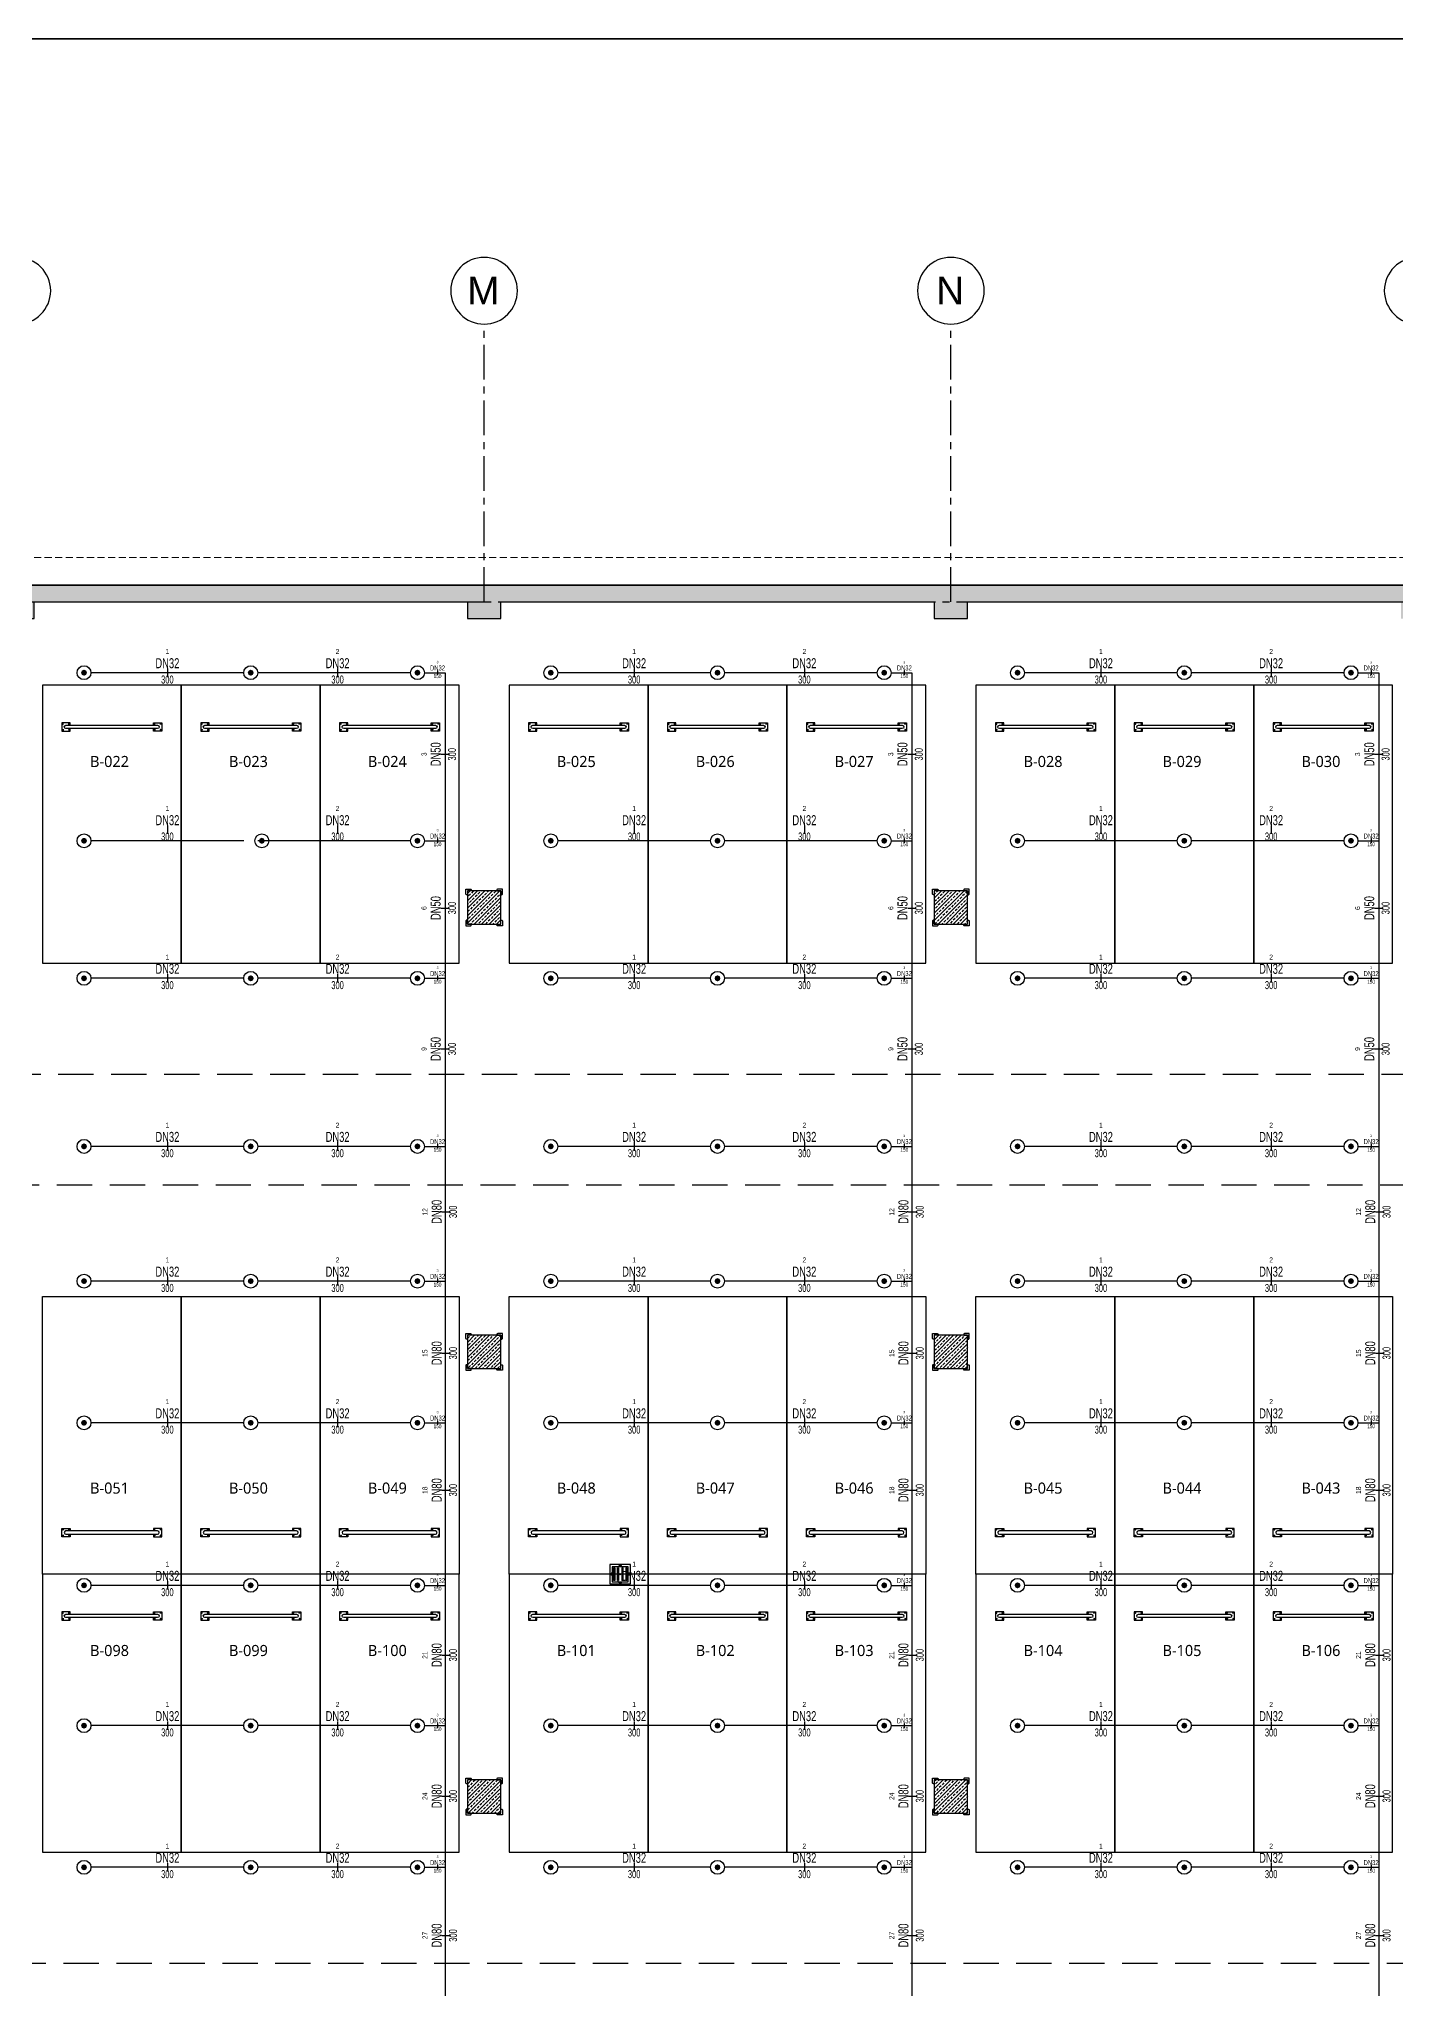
# Model space of a CAD drawing. Header units: millimetres. Extents: x -379292 to 1221486, y 92049 to 447512.
# Drawn here: x 369618 to 394038, y 253154 to 288249 of the extents above; entities that cross this region are included whole.
import ezdxf
from ezdxf.enums import TextEntityAlignment as Align
from ezdxf.lldxf.tags import DXFTag

# ---------------------------------------------------------------- set-up
doc = ezdxf.new("R2010")
doc.units = ezdxf.units.MM
doc.linetypes.add('CENTER', pattern=[2, 1.25, -0.25, 0.25, -0.25])
doc.linetypes.add('HIDDEN', pattern=[9.525, 6.35, -3.175])
for name, color, linetype in [('-M-YNGN-BORUID', 7, 'Continuous'), ('-M-YNGN-BORUUZUN', 7, 'Continuous'), ('-M-YNGN-BORUYUK', 7, 'Continuous'), ('-M-YNGN-SPR-YUK', 7, 'Continuous'), ('-M-YNGN-ZON2-CAP-', 7, 'Continuous'), ('-M-YNGN-ZON2-SPR-', 7, 'Continuous'), ('04_RAIN INLET', 51, 'Continuous'), ('05_AXIS', 211, 'CENTER'), ('05_AXIS NAME', 7, 'Continuous'), ('05_HATCH CONCRETE', 141, 'Continuous'), ('05_HATCH SOLID-2', 253, 'Continuous'), ('05_SYMBOL', 2, 'Continuous'), ('202-A-Y-MahalAd', 141, 'Continuous')]:
    doc.layers.add(name, color=color, linetype=linetype)
doc.layers.add('-M-YNGN-SPR-CAPCIZGI', color=188, linetype='Continuous', plot=False)
doc.layers.add('-M-YNGN-ZON2', color=4, linetype='SP', lineweight=30)
doc.layers.add('06_FORMWORK HIDDEN', color=252, linetype='HIDDEN2', lineweight=0)
doc.styles.add('CIZGI', font='tahoma.ttf', dxfattribs={"width": 0.8, "oblique": 20})
doc.styles.add('HCAD', font='HCAD.SHX', dxfattribs={"width": 0.8, "height": 0.2})
doc.styles.add('PIPESIZE', font='hcad.shx', dxfattribs={"width": 0.8})
doc.styles.add('SPR-NOT', font='romans.shx')
doc.styles.get("Standard").update_dxf_attribs({"font": 'segoeuil.ttf'})
doc.styles.add('YAZI-5', font='arial.ttf', dxfattribs={"height": 5})
tags = doc.linetypes.add('HIDDEN2', pattern=[0.1875, 0.125, -0.0625]).pattern_tags.tags
tags[6:7] = [DXFTag(74, 4), DXFTag(75, 0), DXFTag(340, '0'), DXFTag(46, 0.0), DXFTag(50, 0.0), DXFTag(44, 0.0), DXFTag(45, 0.0)]
tags[4:5] = [DXFTag(74, 4), DXFTag(75, 0), DXFTag(340, '0'), DXFTag(46, 0.0), DXFTag(50, 0.0), DXFTag(44, 0.0), DXFTag(45, 0.0)]
doc.linetypes.add('SP', pattern='A,2,-0.1,["SP",CIZGI,S=0.14,R=0.2,X=0,Y=-0.07],-0.255', length=2.355)
pattern_1 = [(225, (905000, -3e-07), (67.351921, -67.351921), []), (225, (904932.65, -3e-07), (67.351921, -67.351921), [47.625, -23.8125])]

# ---------------------------------------------------------------- blocks, each defined once
blk = doc.blocks.new('AWAKS ADI')
at = {"layer": '05_AXIS NAME', "color": 2}
blk.add_circle((0, 0), 6, dxfattribs=at)
at = {"layer": '05_AXIS NAME', "style": 'YAZI-5'}
blk.add_attdef('AKSADI', text='', height=5, dxfattribs=at).set_placement((0, 0), align=Align.MIDDLE_CENTER)
blk = doc.blocks.new('202_Aks')
at = {"layer": '05_AXIS', "ltscale": 500}
for p, q in [((91500, 0), (91500, 5000)), ((99900, 0), (99900, 5000)), ((-5000, 0), (142900, 0))]:
    blk.add_line(p, q, dxfattribs=at)
at = {"layer": '05_AXIS NAME'}
ref = blk.add_blockref('AWAKS ADI', (83100, 5600), dxfattribs=dict(at, xscale=-100, yscale=100, zscale=100))
ref.add_attrib('AKSADI', 'L', dxfattribs={"height": 500, "style": 'YAZI-5'}).set_placement((83086, 5602), align=Align.MIDDLE_CENTER)
ref = blk.add_blockref('AWAKS ADI', (91500, 5600), dxfattribs=dict(at, xscale=-100, yscale=100, zscale=100))
ref.add_attrib('AKSADI', 'M', dxfattribs={"height": 500, "style": 'YAZI-5'}).set_placement((91486, 5602), align=Align.MIDDLE_CENTER)
ref = blk.add_blockref('AWAKS ADI', (99900, 5600), dxfattribs=dict(at, xscale=-100, yscale=100, zscale=100))
ref.add_attrib('AKSADI', 'N', dxfattribs={"height": 500, "style": 'YAZI-5'}).set_placement((99886, 5602), align=Align.MIDDLE_CENTER)
ref = blk.add_blockref('AWAKS ADI', (108300, 5600), dxfattribs=dict(at, xscale=-100, yscale=100, zscale=100))
ref.add_attrib('AKSADI', 'O', dxfattribs={"height": 500, "style": 'YAZI-5'}).set_placement((108286, 5602), align=Align.MIDDLE_CENTER)
blk = doc.blocks.new('202_Vida')
at = {"color": 0, "linetype": 'ByBlock', "ltscale": 0.2}
for points in [[(1, 0), (-1, 0)], [(0, 1), (0, -1)]]:
    blk.add_lwpolyline(points, dxfattribs=at)
at = {"color": 0, "linetype": 'ByBlock'}
for radius in [0.42, 0.23, 0.155]:
    blk.add_circle((0, 0), radius, dxfattribs=at)
blk = doc.blocks.new('202_Stoper')
at = {"color": 0, "linetype": 'ByBlock'}
for points in [[(-750, -30), (-750, -75), (-900, -75), (-900, 75), (-750, 75), (-750, 30)], [(750, -30), (750, -75), (900, -75), (900, 75), (750, 75), (750, 30)]]:
    blk.add_lwpolyline(points, dxfattribs=at)
blk.add_lwpolyline([(825, -30, 1), (825, 30), (-825, 30, 1), (-825, -30)], format="xyb", close=True, dxfattribs=at)
at = {"color": 0, "linetype": 'ByBlock', "yscale": 10, "zscale": 10, "rotation": 180}
for p, xscale in [((-877, 53), -10), ((-772, 53), 10), ((772, 53), -10), ((877, 53), 10)]:
    blk.add_blockref('202_Vida', p, dxfattribs=dict(at, xscale=xscale))
at = {"color": 0, "linetype": 'ByBlock', "yscale": 10, "zscale": 10}
for p, xscale in [((-877, -52), 10), ((-772, -52), -10), ((772, -52), 10), ((877, -52), -10)]:
    blk.add_blockref('202_Vida', p, dxfattribs=dict(at, xscale=xscale))
blk = doc.blocks.new('202_Mahalblok')
at = {"color": 0, "linetype": 'ByBlock', "flags": 128}
blk.add_lwpolyline([(0, 0), (0, 5000), (2500, 5000), (2500, 0)], close=True, dxfattribs=at)
at = {"color": 252}
blk.add_blockref('202_Stoper', (1250, 750), dxfattribs=at)
at = {"color": 0, "linetype": 'ByBlock', "ltscale": 25}
blk.add_attdef('MAHALNO', text='', height=200, dxfattribs=at).set_placement((1209, 1390), align=Align.BOTTOM_CENTER)
blk = doc.blocks.new('202_Izgara')
at = {"color": 8, "ltscale": 25}
blk.add_circle((0, 0), 0.1, dxfattribs=at)
at = {"layer": '04_RAIN INLET', "color": 8}
for p, q in [((1.85, 1.75), (-1.85, 1.75)), ((-1.85, 1.75), (-1.85, -1.75)), ((1.45, 1.35), (-1.45, 1.35)), ((-1.45, 1.35), (-1.45, -1.35)), ((-1.2, 1.15), (-1.2, -1.15)), ((-1, 1.15), (-1.2, 1.15)), ((-1, 1.15), (-1, -1.15)), ((-0.5, -1.15), (-0.5, 1.15)), ((-0.5, 1.15), (-0.3, 1.15)), ((-0.3, 1.15), (-0.3, -1.15)), ((0.3, 1.15), (0.3, -1.15)), ((0.5, 1.15), (0.3, 1.15)), ((0.5, -1.15), (0.5, 1.15)), ((1, 1.15), (1, -1.15)), ((1.2, 1.15), (1, 1.15)), ((1.2, 1.15), (1.2, -1.15)), ((1.45, -1.35), (1.45, 1.35)), ((1.85, -1.75), (1.85, 1.75)), ((-1.85, -1.75), (1.85, -1.75)), ((-1.45, -1.35), (1.45, -1.35)), ((-1, -1.15), (-1.2, -1.15)), ((-0.5, -1.15), (-0.3, -1.15)), ((0.5, -1.15), (0.3, -1.15)), ((1.2, -1.15), (1, -1.15))]:
    blk.add_line(p, q, dxfattribs=at)
at = {"layer": '04_RAIN INLET', "color": 8, "ltscale": 50}
for p, q in [((-1.45, 0.2), (-1.65, 0.2)), ((0.2, 1.55), (-0.2, 1.55)), ((-0.2, 1.35), (-0.2, 1.55)), ((0.2, 1.35), (0.2, 1.55)), ((1.65, 0.2), (1.45, 0.2)), ((-1.45, -0.2), (-1.65, -0.2)), ((-0.2, -1.55), (-0.2, -1.35)), ((0.2, -1.55), (0.2, -1.35)), ((1.65, -0.2), (1.45, -0.2))]:
    blk.add_line(p, q, dxfattribs=at)
at = {"layer": '04_RAIN INLET', "color": 8, "ltscale": 50, "extrusion": (-2.89798e-21, 1.6744e-09, 1)}
for points in [[(-1.65, 0.2), (-1.65, -0.2)], [(1.65, -0.2), (1.65, 0.2)]]:
    blk.add_lwpolyline(points, dxfattribs=at)
at = {"layer": '04_RAIN INLET', "color": 8, "ltscale": 50, "extrusion": (-2.89798e-21, 1.6744e-09, 1), "elevation": 0}
blk.add_lwpolyline([(-0.2, -1.55), (0.2, -1.55)], dxfattribs=at)
blk = doc.blocks.new('bariyer')
at = {"color": 8, "ltscale": 25}
blk.add_lwpolyline([(0, -70), (15, -70, 0.414214), (30, -55), (30, 30), (-55, 30, 0.414214), (-70, 15), (-70, 0), (0, 0)], format="xyb", close=True, dxfattribs=at)
blk = doc.blocks.new('OtoParkBodrumKatMimari')
at = {"layer": '05_HATCH CONCRETE'}
h = blk.add_hatch(dxfattribs=at)
h.set_pattern_fill('ANSI33', color=8, scale=15, angle=180, style=0)
h.set_pattern_definition(pattern_1)
h.paths.add_polyline_path([(96200, 177300), (96200, 177000), (96800, 177000), (96800, 177300), (104600, 177300), (104600, 177000), (105200, 177000), (105200, 177300), (113000, 177300), (113000, 177000), (113600, 177000), (113600, 177300), (121400, 177300), (121400, 177000), (122000, 177000), (122000, 177300), (127400, 177300), (127400, 177000), (128000, 177000), (128000, 177300), (135000, 177300), (135000, 177000), (135300, 177000), (135300, 172100), (135000, 172100), (135000, 171500), (135300, 171500), (135300, 164100), (135000, 164100), (135000, 163500), (135300, 163500), (135300, 156100), (135000, 156100), (135000, 155500), (135300, 155500), (135300, 148100), (135000, 148100), (135000, 147500), (135300, 147500), (135300, 144600), (135000, 144600), (135000, 144000), (135600, 144000), (135600, 144300), (142600, 144300), (142600, 144000), (142900, 144000), (142900, 140100), (142600, 140100), (142600, 139500), (142900, 139500), (142900, 132100), (142600, 132100), (142600, 131500), (142900, 131500), (142900, 127950), (142600, 127950), (142600, 127350), (142900, 127350), (142900, 124300), (142600, 124300), (142600, 123300), (142900, 123300), (142900, 113800), (142600, 113800), (142600, 112800), (142700, 112800), (142700, 100050), (135550, 100050), (135550, 108100), (135050, 108100), (135050, 83500), (135550, 83500), (135550, 99800), (142700, 99800), (142700, 78800), (142600, 78800), (142600, 77800), (142900, 77800), (142900, 68100), (142600, 68100), (142600, 67500), (143200, 67500), (143200, 144600), (135600, 144600), (135600, 177600), (71000, 177600), (71000, 177000), (71600, 177000), (71600, 177300), (79400, 177300), (79400, 177000), (80000, 177000), (80000, 177300), (87800, 177300), (87800, 177000), (88400, 177000), (88400, 177300)])
h = blk.add_hatch(dxfattribs=at)
h.set_pattern_fill('ANSI33', color=8, scale=15, angle=180, style=0)
h.set_pattern_definition(pattern_1)
h.paths.add_polyline_path([(96800, 172100), (96200, 172100), (96200, 171500), (96800, 171500)])
h = blk.add_hatch(dxfattribs=at)
h.set_pattern_fill('ANSI33', color=8, scale=15, angle=180, style=0)
h.set_pattern_definition(pattern_1)
h.paths.add_polyline_path([(105200, 172100), (104600, 172100), (104600, 171500), (105200, 171500)])
h = blk.add_hatch(dxfattribs=at)
h.set_pattern_fill('ANSI33', color=8, scale=15, angle=180, style=0)
h.set_pattern_definition(pattern_1)
h.paths.add_polyline_path([(96800, 164100), (96200, 164100), (96200, 163500), (96800, 163500)])
h = blk.add_hatch(dxfattribs=at)
h.set_pattern_fill('ANSI33', color=8, scale=15, angle=180, style=0)
h.set_pattern_definition(pattern_1)
h.paths.add_polyline_path([(105200, 164100), (104600, 164100), (104600, 163500), (105200, 163500)])
h = blk.add_hatch(dxfattribs=at)
h.set_pattern_fill('ANSI33', color=8, scale=15, angle=180, style=0)
h.set_pattern_definition(pattern_1)
h.paths.add_polyline_path([(96800, 156100), (96200, 156100), (96200, 155500), (96800, 155500)])
h = blk.add_hatch(dxfattribs=at)
h.set_pattern_fill('ANSI33', color=8, scale=15, angle=180, style=0)
h.set_pattern_definition(pattern_1)
h.paths.add_polyline_path([(105200, 156100), (104600, 156100), (104600, 155500), (105200, 155500)])
at = {"color": 5}
blk.add_lwpolyline([(135600, 177600), (71000, 177600), (71000, 177000), (71600, 177000), (71600, 177300), (79400, 177300), (79400, 177000), (80000, 177000), (80000, 177300), (87800, 177300), (87800, 177000), (88400, 177000), (88400, 177300), (96200, 177300), (96200, 177000), (96800, 177000), (96800, 177300), (104600, 177300), (104600, 177000), (105200, 177000), (105200, 177300), (113000, 177300)], dxfattribs=at)
for points in [[(96800, 172100), (96200, 172100), (96200, 171500), (96800, 171500)], [(105200, 172100), (104600, 172100), (104600, 171500), (105200, 171500)], [(96800, 164100), (96200, 164100), (96200, 163500), (96800, 163500)], [(105200, 164100), (104600, 164100), (104600, 163500), (105200, 163500)], [(96800, 156100), (96200, 156100), (96200, 155500), (96800, 155500)], [(105200, 156100), (104600, 156100), (104600, 155500), (105200, 155500)]]:
    blk.add_lwpolyline(points, close=True, dxfattribs=at)
at = {"layer": '05_HATCH SOLID-2', "color": 251, "ltscale": 25}
for points in [[(-8600, 187430), (150500, 187430)], [(150500, -8770), (150500, 187430), (4700, 187430), (4700, 177600), (135600, 177600), (135600, 144600), (143200, 144600), (143200, 59700), (90240, -300), (70300, -300), (63119, 5881)]]:
    blk.add_lwpolyline(points, dxfattribs=at)
at = {"layer": '05_SYMBOL', "color": 252, "linetype": 'HIDDEN', "ltscale": 100}
blk.add_lwpolyline([(17400, 168800), (130500, 168800)], dxfattribs=at)
blk.add_lwpolyline([(130500, 154800), (130500, 164800, 0.414214), (128500, 166800), (19400, 166800, 0.414214), (17400, 164800), (17400, 154800, 0.414214), (19400, 152800), (128500, 152800, 0.414214)], format="xyb", close=True, dxfattribs=at)
at = {"layer": '06_FORMWORK HIDDEN', "linetype": 'HIDDEN', "ltscale": 20}
blk.add_line((4200, 178100), (136100, 178100), dxfattribs=at)
at = {"layer": '04_RAIN INLET', "xscale": 100, "yscale": 100, "zscale": 100, "rotation": 359.9999999845318}
blk.add_blockref('202_Izgara', (98950, 159800), dxfattribs=at)
at = {"layer": '05_AXIS'}
blk.add_blockref('202_Aks', (5000, 177300), dxfattribs=at)
at = {"layer": '05_SYMBOL', "color": 8, "xscale": -1}
for p in [(96200, 172100), (104600, 172100), (96200, 164100), (104600, 164100), (96200, 156100), (104600, 156100)]:
    blk.add_blockref('bariyer', p, dxfattribs=at)
at = {"layer": '05_SYMBOL', "color": 8}
for p in [(96800, 172100), (105200, 172100), (96800, 164100), (105200, 164100), (96800, 156100), (105200, 156100)]:
    blk.add_blockref('bariyer', p, dxfattribs=at)
at = {"layer": '05_SYMBOL', "color": 8, "rotation": 180}
for p in [(96200, 171500), (104600, 171500), (96200, 163500), (104600, 163500), (96200, 155500), (104600, 155500)]:
    blk.add_blockref('bariyer', p, dxfattribs=at)
at = {"layer": '05_SYMBOL', "color": 8, "xscale": -1, "rotation": 180}
for p in [(96800, 171500), (105200, 171500), (96800, 163500), (105200, 163500), (96800, 155500), (105200, 155500)]:
    blk.add_blockref('bariyer', p, dxfattribs=at)
at = {"layer": '202-A-Y-MahalAd', "color": 8, "ltscale": 25}
ref = blk.add_blockref('202_Mahalblok', (88550, 175800), dxfattribs=dict(at, xscale=-1, rotation=180))
ref.add_attrib('MAHALNO', 'B-022', dxfattribs={"layer": '0', "color": 0, "linetype": 'ByBlock', "ltscale": 25, "height": 200}).set_placement((89759, 174267), align=Align.BOTTOM_CENTER)
ref = blk.add_blockref('202_Mahalblok', (91050, 175800), dxfattribs=dict(at, xscale=-1, rotation=180))
ref.add_attrib('MAHALNO', 'B-023', dxfattribs={"layer": '0', "color": 0, "linetype": 'ByBlock', "ltscale": 25, "height": 200}).set_placement((92259, 174267), align=Align.BOTTOM_CENTER)
ref = blk.add_blockref('202_Mahalblok', (93550, 175800), dxfattribs=dict(at, xscale=-1, rotation=180))
ref.add_attrib('MAHALNO', 'B-024', dxfattribs={"layer": '0', "color": 0, "linetype": 'ByBlock', "ltscale": 25, "height": 200}).set_placement((94759, 174267), align=Align.BOTTOM_CENTER)
ref = blk.add_blockref('202_Mahalblok', (96950, 175800), dxfattribs=dict(at, xscale=-1, rotation=180))
ref.add_attrib('MAHALNO', 'B-025', dxfattribs={"layer": '0', "color": 0, "linetype": 'ByBlock', "ltscale": 25, "height": 200}).set_placement((98159, 174267), align=Align.BOTTOM_CENTER)
ref = blk.add_blockref('202_Mahalblok', (99450, 175800), dxfattribs=dict(at, xscale=-1, rotation=180))
ref.add_attrib('MAHALNO', 'B-026', dxfattribs={"layer": '0', "color": 0, "linetype": 'ByBlock', "ltscale": 25, "height": 200}).set_placement((100659, 174267), align=Align.BOTTOM_CENTER)
ref = blk.add_blockref('202_Mahalblok', (101950, 175800), dxfattribs=dict(at, xscale=-1, rotation=180))
ref.add_attrib('MAHALNO', 'B-027', dxfattribs={"layer": '0', "color": 0, "linetype": 'ByBlock', "ltscale": 25, "height": 200}).set_placement((103159, 174267), align=Align.BOTTOM_CENTER)
ref = blk.add_blockref('202_Mahalblok', (105350, 175800), dxfattribs=dict(at, xscale=-1, rotation=180))
ref.add_attrib('MAHALNO', 'B-028', dxfattribs={"layer": '0', "color": 0, "linetype": 'ByBlock', "ltscale": 25, "height": 200}).set_placement((106559, 174267), align=Align.BOTTOM_CENTER)
ref = blk.add_blockref('202_Mahalblok', (107850, 175800), dxfattribs=dict(at, xscale=-1, rotation=180))
ref.add_attrib('MAHALNO', 'B-029', dxfattribs={"layer": '0', "color": 0, "linetype": 'ByBlock', "ltscale": 25, "height": 200}).set_placement((109059, 174267), align=Align.BOTTOM_CENTER)
ref = blk.add_blockref('202_Mahalblok', (110350, 175800), dxfattribs=dict(at, xscale=-1, rotation=180))
ref.add_attrib('MAHALNO', 'B-030', dxfattribs={"layer": '0', "color": 0, "linetype": 'ByBlock', "ltscale": 25, "height": 200}).set_placement((111559, 174267), align=Align.BOTTOM_CENTER)
for p, values in [((88550, 159800), {'MAHALNO': 'B-051'}), ((91050, 159800), {'MAHALNO': 'B-050'}), ((93550, 159800), {'MAHALNO': 'B-049'}), ((96950, 159800), {'MAHALNO': 'B-048'}), ((99450, 159800), {'MAHALNO': 'B-047'}), ((101950, 159800), {'MAHALNO': 'B-046'}), ((105350, 159800), {'MAHALNO': 'B-045'}), ((107850, 159800), {'MAHALNO': 'B-044'}), ((110350, 159800), {'MAHALNO': 'B-043'})]:
    blk.add_blockref('202_Mahalblok', p, dxfattribs=at).add_auto_attribs(values)
ref = blk.add_blockref('202_Mahalblok', (88550, 159800), dxfattribs=dict(at, xscale=-1, rotation=180))
ref.add_attrib('MAHALNO', 'B-098', dxfattribs={"layer": '0', "color": 0, "linetype": 'ByBlock', "ltscale": 25, "height": 200}).set_placement((89759, 158267), align=Align.BOTTOM_CENTER)
ref = blk.add_blockref('202_Mahalblok', (91050, 159800), dxfattribs=dict(at, xscale=-1, rotation=180))
ref.add_attrib('MAHALNO', 'B-099', dxfattribs={"layer": '0', "color": 0, "linetype": 'ByBlock', "ltscale": 25, "height": 200}).set_placement((92259, 158267), align=Align.BOTTOM_CENTER)
ref = blk.add_blockref('202_Mahalblok', (93550, 159800), dxfattribs=dict(at, xscale=-1, rotation=180))
ref.add_attrib('MAHALNO', 'B-100', dxfattribs={"layer": '0', "color": 0, "linetype": 'ByBlock', "ltscale": 25, "height": 200}).set_placement((94759, 158267), align=Align.BOTTOM_CENTER)
ref = blk.add_blockref('202_Mahalblok', (96950, 159800), dxfattribs=dict(at, xscale=-1, rotation=180))
ref.add_attrib('MAHALNO', 'B-101', dxfattribs={"layer": '0', "color": 0, "linetype": 'ByBlock', "ltscale": 25, "height": 200}).set_placement((98159, 158267), align=Align.BOTTOM_CENTER)
ref = blk.add_blockref('202_Mahalblok', (99450, 159800), dxfattribs=dict(at, xscale=-1, rotation=180))
ref.add_attrib('MAHALNO', 'B-102', dxfattribs={"layer": '0', "color": 0, "linetype": 'ByBlock', "ltscale": 25, "height": 200}).set_placement((100659, 158267), align=Align.BOTTOM_CENTER)
ref = blk.add_blockref('202_Mahalblok', (101950, 159800), dxfattribs=dict(at, xscale=-1, rotation=180))
ref.add_attrib('MAHALNO', 'B-103', dxfattribs={"layer": '0', "color": 0, "linetype": 'ByBlock', "ltscale": 25, "height": 200}).set_placement((103159, 158267), align=Align.BOTTOM_CENTER)
ref = blk.add_blockref('202_Mahalblok', (105350, 159800), dxfattribs=dict(at, xscale=-1, rotation=180))
ref.add_attrib('MAHALNO', 'B-104', dxfattribs={"layer": '0', "color": 0, "linetype": 'ByBlock', "ltscale": 25, "height": 200}).set_placement((106559, 158267), align=Align.BOTTOM_CENTER)
ref = blk.add_blockref('202_Mahalblok', (107850, 159800), dxfattribs=dict(at, xscale=-1, rotation=180))
ref.add_attrib('MAHALNO', 'B-105', dxfattribs={"layer": '0', "color": 0, "linetype": 'ByBlock', "ltscale": 25, "height": 200}).set_placement((109059, 158267), align=Align.BOTTOM_CENTER)
ref = blk.add_blockref('202_Mahalblok', (110350, 159800), dxfattribs=dict(at, xscale=-1, rotation=180))
ref.add_attrib('MAHALNO', 'B-106', dxfattribs={"layer": '0', "color": 0, "linetype": 'ByBlock', "ltscale": 25, "height": 200}).set_placement((111559, 158267), align=Align.BOTTOM_CENTER)
blk = doc.blocks.new('SP-C-UP-12')
at = {"ltscale": 10}
blk.add_line((0, 0), (0, 0), dxfattribs=at)
at = {"color": 1, "linetype": 'Continuous'}
blk.add_circle((0, 0), 12.5, dxfattribs=at)
at = {"ltscale": 10}
for points in [[(-5.4, 0), (-3.8, 3.8), (-3.8, -3.8), (0, 5.4)], [(-3.8, -3.8), (0, 5.4), (0, -5.4), (3.8, 3.8)], [(0, -5.4), (3.8, 3.8), (3.8, -3.8), (5.4, 0)]]:
    blk.add_solid(points, dxfattribs=at)
at = {"layer": '-M-YNGN-SPR-YUK', "style": 'SPR-NOT', "width": 0.5, "flags": 9}
for tag, p in [('YUK', (0, 17.8)), ('CAP', (0, 14.4)), ('TIP', (0.2, 10.8))]:
    blk.add_attdef(tag, text='', height=2.5, dxfattribs=at).set_placement(p, align=Align.MIDDLE_CENTER)
blk = doc.blocks.new('SPRKL100')
at = {"layer": '-M-YNGN-SPR-CAPCIZGI'}
blk.add_line((0, 0.43), (0, -0.43), dxfattribs=at)
at = {"layer": '-M-YNGN-BORUID', "color": 0, "style": 'HCAD', "width": 0.8, "flags": 1}
blk.add_attdef('DIC', text='', height=0.4, dxfattribs=at).set_placement((0, -1.69), align=Align.CENTER)
at = {"layer": '-M-YNGN-BORUUZUN', "color": 0, "style": 'HCAD', "width": 0.7}
blk.add_attdef('BOY', text='', height=0.8, dxfattribs=at).set_placement((0, -1.08), align=Align.CENTER)
at = {"layer": '-M-YNGN-BORUYUK', "color": 6, "style": 'PIPESIZE', "width": 0.8}
blk.add_attdef('YUK', text='', height=0.5, dxfattribs=at).set_placement((0, 1.87), align=Align.CENTER)
at = {"color": 0, "style": 'PIPESIZE', "width": 0.7}
blk.add_attdef('CAP', text='', height=1, dxfattribs=at).set_placement((0, 0.45), align=Align.CENTER)
blk = doc.blocks.new('A$C69E5DB5D')
at = {"layer": '-M-YNGN-ZON2', "ltscale": 500}
for p, q in [((-4653.4, 3212.4), (-4928.4, 3212.4)), ((-4353.4, 3212.4), (-4628.4, 3212.4)), ((-4328.4, 3212.4), (-4290.9, 3212.4)), ((-4290.9, 3212.4), (-4290.9, -1882.6)), ((-3813.4, 3212.4), (-4088.4, 3212.4)), ((-3513.4, 3212.4), (-3788.4, 3212.4)), ((-3488.4, 3212.4), (-3450.9, 3212.4)), ((-3450.9, 3212.4), (-3450.9, -1882.6)), ((-2973.4, 3212.4), (-3248.4, 3212.4)), ((-2673.4, 3212.4), (-2948.4, 3212.4)), ((-2648.4, 3212.4), (-2610.9, 3212.4)), ((-2610.9, 3212.4), (-2610.9, -1882.6)), ((-4653.4, 2909.9), (-4928.4, 2909.9)), ((-4353.4, 2909.9), (-4628.4, 2909.9)), ((-4328.4, 2909.9), (-4290.9, 2909.9)), ((-3813.4, 2909.9), (-4088.4, 2909.9)), ((-3513.4, 2909.9), (-3788.4, 2909.9)), ((-3488.4, 2909.9), (-3450.9, 2909.9)), ((-2973.4, 2909.9), (-3248.4, 2909.9)), ((-2673.4, 2909.9), (-2948.4, 2909.9)), ((-2648.4, 2909.9), (-2610.9, 2909.9)), ((-4653.4, 2662.4), (-4928.4, 2662.4)), ((-4353.4, 2662.4), (-4628.4, 2662.4)), ((-4328.4, 2662.4), (-4290.9, 2662.4)), ((-3813.4, 2662.4), (-4088.4, 2662.4)), ((-3513.4, 2662.4), (-3788.4, 2662.4)), ((-3488.4, 2662.4), (-3450.9, 2662.4)), ((-2973.4, 2662.4), (-3248.4, 2662.4)), ((-2673.4, 2662.4), (-2948.4, 2662.4)), ((-2648.4, 2662.4), (-2610.9, 2662.4)), ((-4653.4, 2359.9), (-4928.4, 2359.9)), ((-4353.4, 2359.9), (-4628.4, 2359.9)), ((-4328.4, 2359.9), (-4290.9, 2359.9)), ((-3813.4, 2359.9), (-4088.4, 2359.9)), ((-3513.4, 2359.9), (-3788.4, 2359.9)), ((-3488.4, 2359.9), (-3450.9, 2359.9)), ((-2973.4, 2359.9), (-3248.4, 2359.9)), ((-2673.4, 2359.9), (-2948.4, 2359.9)), ((-2648.4, 2359.9), (-2610.9, 2359.9)), ((-4653.4, 2117.4), (-4928.4, 2117.4)), ((-4353.4, 2117.4), (-4628.4, 2117.4)), ((-4328.4, 2117.4), (-4290.9, 2117.4)), ((-3813.4, 2117.4), (-4088.4, 2117.4)), ((-3513.4, 2117.4), (-3788.4, 2117.4)), ((-3488.4, 2117.4), (-3450.9, 2117.4)), ((-2973.4, 2117.4), (-3248.4, 2117.4)), ((-2673.4, 2117.4), (-2948.4, 2117.4)), ((-2648.4, 2117.4), (-2610.9, 2117.4)), ((-4653.4, 1862.4), (-4928.4, 1862.4)), ((-4353.4, 1862.4), (-4628.4, 1862.4)), ((-4328.4, 1862.4), (-4290.9, 1862.4)), ((-3813.4, 1862.4), (-4088.4, 1862.4)), ((-3513.4, 1862.4), (-3788.4, 1862.4)), ((-3488.4, 1862.4), (-3450.9, 1862.4)), ((-2973.4, 1862.4), (-3248.4, 1862.4)), ((-2673.4, 1862.4), (-2948.4, 1862.4)), ((-2648.4, 1862.4), (-2610.9, 1862.4)), ((-4653.4, 1569.9), (-4928.4, 1569.9)), ((-4353.4, 1569.9), (-4628.4, 1569.9)), ((-4328.4, 1569.9), (-4290.9, 1569.9)), ((-3813.4, 1569.9), (-4088.4, 1569.9)), ((-3513.4, 1569.9), (-3788.4, 1569.9)), ((-3488.4, 1569.9), (-3450.9, 1569.9)), ((-2973.4, 1569.9), (-3248.4, 1569.9)), ((-2673.4, 1569.9), (-2948.4, 1569.9)), ((-2648.4, 1569.9), (-2610.9, 1569.9)), ((-4653.4, 1317.4), (-4928.4, 1317.4)), ((-4353.4, 1317.4), (-4628.4, 1317.4)), ((-4328.4, 1317.4), (-4290.9, 1317.4)), ((-3813.4, 1317.4), (-4088.4, 1317.4)), ((-3513.4, 1317.4), (-3788.4, 1317.4)), ((-3488.4, 1317.4), (-3450.9, 1317.4)), ((-2973.4, 1317.4), (-3248.4, 1317.4)), ((-2673.4, 1317.4), (-2948.4, 1317.4)), ((-2648.4, 1317.4), (-2610.9, 1317.4)), ((-4653.4, 1062.4), (-4928.4, 1062.4)), ((-4353.4, 1062.4), (-4628.4, 1062.4)), ((-4328.4, 1062.4), (-4290.9, 1062.4)), ((-3813.4, 1062.4), (-4088.4, 1062.4)), ((-3513.4, 1062.4), (-3788.4, 1062.4)), ((-3488.4, 1062.4), (-3450.9, 1062.4)), ((-2973.4, 1062.4), (-3248.4, 1062.4)), ((-2673.4, 1062.4), (-2948.4, 1062.4)), ((-2648.4, 1062.4), (-2610.9, 1062.4))]:
    blk.add_line(p, q, dxfattribs=at)
at = {"layer": '-M-YNGN-ZON2-CAP-'}
for p, xscale, yscale, zscale, values in [((-4790.9, 3212.4), 18, 18, 18, {'YUK': '1', 'CAP': 'DN32', 'BOY': '300'}), ((-4484.6, 3212.4), 18, 18, 18, {'YUK': '2', 'CAP': 'DN32', 'BOY': '300'}), ((-4304.7, 3212.4), 9, 9, 9, {'YUK': '3', 'CAP': 'DN32', 'BOY': '150'}), ((-3950.9, 3212.4), 18, 18, 18, {'YUK': '1', 'CAP': 'DN32', 'BOY': '300'}), ((-3644.6, 3212.4), 18, 18, 18, {'YUK': '2', 'CAP': 'DN32', 'BOY': '300'}), ((-3464.7, 3212.4), 9, 9, 9, {'YUK': '3', 'CAP': 'DN32', 'BOY': '150'}), ((-3110.9, 3212.4), 18, 18, 18, {'YUK': '1', 'CAP': 'DN32', 'BOY': '300'}), ((-2804.6, 3212.4), 18, 18, 18, {'YUK': '2', 'CAP': 'DN32', 'BOY': '300'}), ((-2624.7, 3212.4), 9, 9, 9, {'YUK': '3', 'CAP': 'DN32', 'BOY': '150'}), ((-4790.9, 2929.9), 18, 18, 18, {'YUK': '1', 'CAP': 'DN32', 'BOY': '300'}), ((-4484.6, 2929.9), 18, 18, 18, {'YUK': '2', 'CAP': 'DN32', 'BOY': '300'}), ((-3950.9, 2929.9), 18, 18, 18, {'YUK': '1', 'CAP': 'DN32', 'BOY': '300'}), ((-3644.6, 2929.9), 18, 18, 18, {'YUK': '2', 'CAP': 'DN32', 'BOY': '300'}), ((-3110.9, 2929.9), 18, 18, 18, {'YUK': '1', 'CAP': 'DN32', 'BOY': '300'}), ((-2804.6, 2929.9), 18, 18, 18, {'YUK': '2', 'CAP': 'DN32', 'BOY': '300'}), ((-4304.7, 2909.9), 9, 9, 9, {'YUK': '3', 'CAP': 'DN32', 'BOY': '150'}), ((-3464.7, 2909.9), 9, 9, 9, {'YUK': '3', 'CAP': 'DN32', 'BOY': '150'}), ((-2624.7, 2909.9), 9, 9, 9, {'YUK': '3', 'CAP': 'DN32', 'BOY': '150'}), ((-4790.9, 2662.4), 18, 18, 18, {'YUK': '1', 'CAP': 'DN32', 'BOY': '300'}), ((-4484.6, 2662.4), 18, 18, 18, {'YUK': '2', 'CAP': 'DN32', 'BOY': '300'}), ((-3950.9, 2662.4), 18, 18, 18, {'YUK': '1', 'CAP': 'DN32', 'BOY': '300'}), ((-3644.6, 2662.4), 18, 18, 18, {'YUK': '2', 'CAP': 'DN32', 'BOY': '300'}), ((-3110.9, 2662.4), 18, 18, 18, {'YUK': '1', 'CAP': 'DN32', 'BOY': '300'}), ((-2804.6, 2662.4), 18, 18, 18, {'YUK': '2', 'CAP': 'DN32', 'BOY': '300'}), ((-4304.7, 2662.4), 9, 9, 9, {'YUK': '3', 'CAP': 'DN32', 'BOY': '150'}), ((-3464.7, 2662.4), 9, 9, 9, {'YUK': '3', 'CAP': 'DN32', 'BOY': '150'}), ((-2624.7, 2662.4), 9, 9, 9, {'YUK': '3', 'CAP': 'DN32', 'BOY': '150'}), ((-4790.9, 2359.9), 18, 18, 18, {'YUK': '1', 'CAP': 'DN32', 'BOY': '300'}), ((-4484.6, 2359.9), 18, 18, 18, {'YUK': '2', 'CAP': 'DN32', 'BOY': '300'}), ((-3950.9, 2359.9), 18, 18, 18, {'YUK': '1', 'CAP': 'DN32', 'BOY': '300'}), ((-3644.6, 2359.9), 18, 18, 18, {'YUK': '2', 'CAP': 'DN32', 'BOY': '300'}), ((-3110.9, 2359.9), 18, 18, 18, {'YUK': '1', 'CAP': 'DN32', 'BOY': '300'}), ((-2804.6, 2359.9), 18, 18, 18, {'YUK': '2', 'CAP': 'DN32', 'BOY': '300'}), ((-4304.7, 2359.9), 9, 9, 9, {'YUK': '3', 'CAP': 'DN32', 'BOY': '150'}), ((-3464.7, 2359.9), 9, 9, 9, {'YUK': '3', 'CAP': 'DN32', 'BOY': '150'}), ((-2624.7, 2359.9), 9, 9, 9, {'YUK': '3', 'CAP': 'DN32', 'BOY': '150'}), ((-4790.9, 2117.4), 18, 18, 18, {'YUK': '1', 'CAP': 'DN32', 'BOY': '300'}), ((-4484.6, 2117.4), 18, 18, 18, {'YUK': '2', 'CAP': 'DN32', 'BOY': '300'}), ((-3950.9, 2117.4), 18, 18, 18, {'YUK': '1', 'CAP': 'DN32', 'BOY': '300'}), ((-3644.6, 2117.4), 18, 18, 18, {'YUK': '2', 'CAP': 'DN32', 'BOY': '300'}), ((-3110.9, 2117.4), 18, 18, 18, {'YUK': '1', 'CAP': 'DN32', 'BOY': '300'}), ((-2804.6, 2117.4), 18, 18, 18, {'YUK': '2', 'CAP': 'DN32', 'BOY': '300'}), ((-4304.7, 2117.4), 9, 9, 9, {'YUK': '3', 'CAP': 'DN32', 'BOY': '150'}), ((-3464.7, 2117.4), 9, 9, 9, {'YUK': '3', 'CAP': 'DN32', 'BOY': '150'}), ((-2624.7, 2117.4), 9, 9, 9, {'YUK': '3', 'CAP': 'DN32', 'BOY': '150'}), ((-4790.9, 1862.4), 18, 18, 18, {'YUK': '1', 'CAP': 'DN32', 'BOY': '300'}), ((-4484.6, 1862.4), 18, 18, 18, {'YUK': '2', 'CAP': 'DN32', 'BOY': '300'}), ((-3950.9, 1862.4), 18, 18, 18, {'YUK': '1', 'CAP': 'DN32', 'BOY': '300'}), ((-3644.6, 1862.4), 18, 18, 18, {'YUK': '2', 'CAP': 'DN32', 'BOY': '300'}), ((-3110.9, 1862.4), 18, 18, 18, {'YUK': '1', 'CAP': 'DN32', 'BOY': '300'}), ((-2804.6, 1862.4), 18, 18, 18, {'YUK': '2', 'CAP': 'DN32', 'BOY': '300'}), ((-4304.7, 1862.4), 9, 9, 9, {'YUK': '3', 'CAP': 'DN32', 'BOY': '150'}), ((-3464.7, 1862.4), 9, 9, 9, {'YUK': '3', 'CAP': 'DN32', 'BOY': '150'}), ((-2624.7, 1862.4), 9, 9, 9, {'YUK': '3', 'CAP': 'DN32', 'BOY': '150'}), ((-4790.9, 1569.9), 18, 18, 18, {'YUK': '1', 'CAP': 'DN32', 'BOY': '300'}), ((-4484.6, 1569.9), 18, 18, 18, {'YUK': '2', 'CAP': 'DN32', 'BOY': '300'}), ((-4304.7, 1569.9), 9, 9, 9, {'YUK': '3', 'CAP': 'DN32', 'BOY': '150'}), ((-3950.9, 1569.9), 18, 18, 18, {'YUK': '1', 'CAP': 'DN32', 'BOY': '300'}), ((-3644.6, 1569.9), 18, 18, 18, {'YUK': '2', 'CAP': 'DN32', 'BOY': '300'}), ((-3464.7, 1569.9), 9, 9, 9, {'YUK': '3', 'CAP': 'DN32', 'BOY': '150'}), ((-3110.9, 1569.9), 18, 18, 18, {'YUK': '1', 'CAP': 'DN32', 'BOY': '300'}), ((-2804.6, 1569.9), 18, 18, 18, {'YUK': '2', 'CAP': 'DN32', 'BOY': '300'}), ((-2624.7, 1569.9), 9, 9, 9, {'YUK': '3', 'CAP': 'DN32', 'BOY': '150'}), ((-4790.9, 1317.4), 18, 18, 18, {'YUK': '1', 'CAP': 'DN32', 'BOY': '300'}), ((-4484.6, 1317.4), 18, 18, 18, {'YUK': '2', 'CAP': 'DN32', 'BOY': '300'}), ((-4304.7, 1317.4), 9, 9, 9, {'YUK': '3', 'CAP': 'DN32', 'BOY': '150'}), ((-3950.9, 1317.4), 18, 18, 18, {'YUK': '1', 'CAP': 'DN32', 'BOY': '300'}), ((-3644.6, 1317.4), 18, 18, 18, {'YUK': '2', 'CAP': 'DN32', 'BOY': '300'}), ((-3464.7, 1317.4), 9, 9, 9, {'YUK': '3', 'CAP': 'DN32', 'BOY': '150'}), ((-3110.9, 1317.4), 18, 18, 18, {'YUK': '1', 'CAP': 'DN32', 'BOY': '300'}), ((-2804.6, 1317.4), 18, 18, 18, {'YUK': '2', 'CAP': 'DN32', 'BOY': '300'}), ((-2624.7, 1317.4), 9, 9, 9, {'YUK': '3', 'CAP': 'DN32', 'BOY': '150'}), ((-4790.9, 1062.4), 18, 18, 18, {'YUK': '1', 'CAP': 'DN32', 'BOY': '300'}), ((-4484.6, 1062.4), 18, 18, 18, {'YUK': '2', 'CAP': 'DN32', 'BOY': '300'}), ((-3950.9, 1062.4), 18, 18, 18, {'YUK': '1', 'CAP': 'DN32', 'BOY': '300'}), ((-3644.6, 1062.4), 18, 18, 18, {'YUK': '2', 'CAP': 'DN32', 'BOY': '300'}), ((-3110.9, 1062.4), 18, 18, 18, {'YUK': '1', 'CAP': 'DN32', 'BOY': '300'}), ((-2804.6, 1062.4), 18, 18, 18, {'YUK': '2', 'CAP': 'DN32', 'BOY': '300'}), ((-4304.7, 1062.4), 9, 9, 9, {'YUK': '3', 'CAP': 'DN32', 'BOY': '150'}), ((-3464.7, 1062.4), 9, 9, 9, {'YUK': '3', 'CAP': 'DN32', 'BOY': '150'}), ((-2624.7, 1062.4), 9, 9, 9, {'YUK': '3', 'CAP': 'DN32', 'BOY': '150'})]:
    blk.add_blockref('SPRKL100', p, dxfattribs=dict(at, xscale=xscale, yscale=yscale, zscale=zscale)).add_auto_attribs(values)
at = {"layer": '-M-YNGN-ZON2-CAP-', "rotation": 90}
for p, xscale, yscale, zscale, values in [((-4290.9, 3065.6), 18.00000000000005, 18.00000000000005, 18.00000000000005, {'YUK': '3', 'CAP': 'DN50', 'BOY': '300'}), ((-3450.9, 3065.6), 18.00000000000005, 18.00000000000005, 18.00000000000005, {'YUK': '3', 'CAP': 'DN50', 'BOY': '300'}), ((-2610.9, 3065.6), 18.00000000000005, 18.00000000000005, 18.00000000000005, {'YUK': '3', 'CAP': 'DN50', 'BOY': '300'}), ((-4290.9, 2788.8), 18.00000000000005, 18.00000000000005, 18.00000000000005, {'YUK': '6', 'CAP': 'DN50', 'BOY': '300'}), ((-3450.9, 2788.8), 18.00000000000005, 18.00000000000005, 18.00000000000005, {'YUK': '6', 'CAP': 'DN50', 'BOY': '300'}), ((-2610.9, 2788.8), 18.00000000000005, 18.00000000000005, 18.00000000000005, {'YUK': '6', 'CAP': 'DN50', 'BOY': '300'}), ((-4290.9, 2535.2), 18.00000000000005, 18.00000000000005, 18.00000000000005, {'YUK': '9', 'CAP': 'DN50', 'BOY': '300'}), ((-3450.9, 2535.2), 18.00000000000005, 18.00000000000005, 18.00000000000005, {'YUK': '9', 'CAP': 'DN50', 'BOY': '300'}), ((-2610.9, 2535.2), 18.00000000000005, 18.00000000000005, 18.00000000000005, {'YUK': '9', 'CAP': 'DN50', 'BOY': '300'}), ((-4289.2, 2242.1), 18.00000000000004, 18.00000000000004, 18.00000000000004, {'YUK': '12', 'CAP': 'DN80', 'BOY': '300'}), ((-3449.2, 2242.1), 18.00000000000004, 18.00000000000004, 18.00000000000004, {'YUK': '12', 'CAP': 'DN80', 'BOY': '300'}), ((-2609.2, 2242.1), 18.00000000000004, 18.00000000000004, 18.00000000000004, {'YUK': '12', 'CAP': 'DN80', 'BOY': '300'}), ((-4289.2, 1987.7), 18.00000000000004, 18.00000000000004, 18.00000000000004, {'YUK': '15', 'CAP': 'DN80', 'BOY': '300'}), ((-3449.2, 1987.7), 18.00000000000004, 18.00000000000004, 18.00000000000004, {'YUK': '15', 'CAP': 'DN80', 'BOY': '300'}), ((-2609.2, 1987.7), 18.00000000000004, 18.00000000000004, 18.00000000000004, {'YUK': '15', 'CAP': 'DN80', 'BOY': '300'}), ((-4289.2, 1741.1), 18.00000000000004, 18.00000000000004, 18.00000000000004, {'YUK': '18', 'CAP': 'DN80', 'BOY': '300'}), ((-3449.2, 1741.1), 18.00000000000004, 18.00000000000004, 18.00000000000004, {'YUK': '18', 'CAP': 'DN80', 'BOY': '300'}), ((-2609.2, 1741.1), 18.00000000000004, 18.00000000000004, 18.00000000000004, {'YUK': '18', 'CAP': 'DN80', 'BOY': '300'}), ((-4289.2, 1444.3), 18.00000000000004, 18.00000000000004, 18.00000000000004, {'YUK': '21', 'CAP': 'DN80', 'BOY': '300'}), ((-3449.2, 1444.3), 18.00000000000004, 18.00000000000004, 18.00000000000004, {'YUK': '21', 'CAP': 'DN80', 'BOY': '300'}), ((-2609.2, 1444.3), 18.00000000000004, 18.00000000000004, 18.00000000000004, {'YUK': '21', 'CAP': 'DN80', 'BOY': '300'}), ((-4289.2, 1190.4), 18.00000000000004, 18.00000000000004, 18.00000000000004, {'YUK': '24', 'CAP': 'DN80', 'BOY': '300'}), ((-3449.2, 1190.4), 18.00000000000004, 18.00000000000004, 18.00000000000004, {'YUK': '24', 'CAP': 'DN80', 'BOY': '300'}), ((-2609.2, 1190.4), 18.00000000000004, 18.00000000000004, 18.00000000000004, {'YUK': '24', 'CAP': 'DN80', 'BOY': '300'}), ((-4289.2, 939.7), 18.00000000000004, 18.00000000000004, 18.00000000000004, {'YUK': '27', 'CAP': 'DN80', 'BOY': '300'}), ((-3449.2, 939.7), 18.00000000000004, 18.00000000000004, 18.00000000000004, {'YUK': '27', 'CAP': 'DN80', 'BOY': '300'}), ((-2609.2, 939.7), 18.00000000000004, 18.00000000000004, 18.00000000000004, {'YUK': '27', 'CAP': 'DN80', 'BOY': '300'})]:
    blk.add_blockref('SPRKL100', p, dxfattribs=dict(at, xscale=xscale, yscale=yscale, zscale=zscale)).add_auto_attribs(values)
at = {"layer": '-M-YNGN-ZON2-SPR-'}
for p in [(-4940.9, 3212.4), (-4640.9, 3212.4), (-4340.9, 3212.4), (-4100.9, 3212.4), (-3800.9, 3212.4), (-3500.9, 3212.4), (-3260.9, 3212.4), (-2960.9, 3212.4), (-2660.9, 3212.4), (-4940.9, 2909.9), (-4620.9, 2909.9), (-4340.9, 2909.9), (-4100.9, 2909.9), (-3800.9, 2909.9), (-3500.9, 2909.9), (-3260.9, 2909.9), (-2960.9, 2909.9), (-2660.9, 2909.9), (-4940.9, 2662.4), (-4640.9, 2662.4), (-4340.9, 2662.4), (-4100.9, 2662.4), (-3800.9, 2662.4), (-3500.9, 2662.4), (-3260.9, 2662.4), (-2960.9, 2662.4), (-2660.9, 2662.4), (-4940.9, 2359.9), (-4640.9, 2359.9), (-4340.9, 2359.9), (-4100.9, 2359.9), (-3800.9, 2359.9), (-3500.9, 2359.9), (-3260.9, 2359.9), (-2960.9, 2359.9), (-2660.9, 2359.9), (-4940.9, 2117.4), (-4640.9, 2117.4), (-4340.9, 2117.4), (-4100.9, 2117.4), (-3800.9, 2117.4), (-3500.9, 2117.4), (-3260.9, 2117.4), (-2960.9, 2117.4), (-2660.9, 2117.4), (-4940.9, 1862.4), (-4640.9, 1862.4), (-4340.9, 1862.4), (-4100.9, 1862.4), (-3800.9, 1862.4), (-3500.9, 1862.4), (-3260.9, 1862.4), (-2960.9, 1862.4), (-2660.9, 1862.4), (-4940.9, 1569.9), (-4640.9, 1569.9), (-4340.9, 1569.9), (-4100.9, 1569.9), (-3800.9, 1569.9), (-3500.9, 1569.9), (-3260.9, 1569.9), (-2960.9, 1569.9), (-2660.9, 1569.9), (-4940.9, 1317.4), (-4640.9, 1317.4), (-4340.9, 1317.4), (-4100.9, 1317.4), (-3800.9, 1317.4), (-3500.9, 1317.4), (-3260.9, 1317.4), (-2960.9, 1317.4), (-2660.9, 1317.4), (-4940.9, 1062.4), (-4640.9, 1062.4), (-4340.9, 1062.4), (-4100.9, 1062.4), (-3800.9, 1062.4), (-3500.9, 1062.4), (-3260.9, 1062.4), (-2960.9, 1062.4), (-2660.9, 1062.4)]:
    blk.add_blockref('SP-C-UP-12', p, dxfattribs=at)

msp = doc.modelspace()

# ---------------------------------------------------------------- block references
at = {"color": 8}
msp.add_blockref('OtoParkBodrumKatMimari', (281127.6, 100818.8), dxfattribs=at)

# ---------------------------------------------------------------- next in the draw order: block references
at = {"layer": '-M-YNGN-ZON2', "ltscale": 25, "xscale": 10, "yscale": 10, "zscale": 10}
msp.add_blockref('A$C69E5DB5D', (419836.6, 244719.5), dxfattribs=at)

doc.saveas('drawing.dxf')
